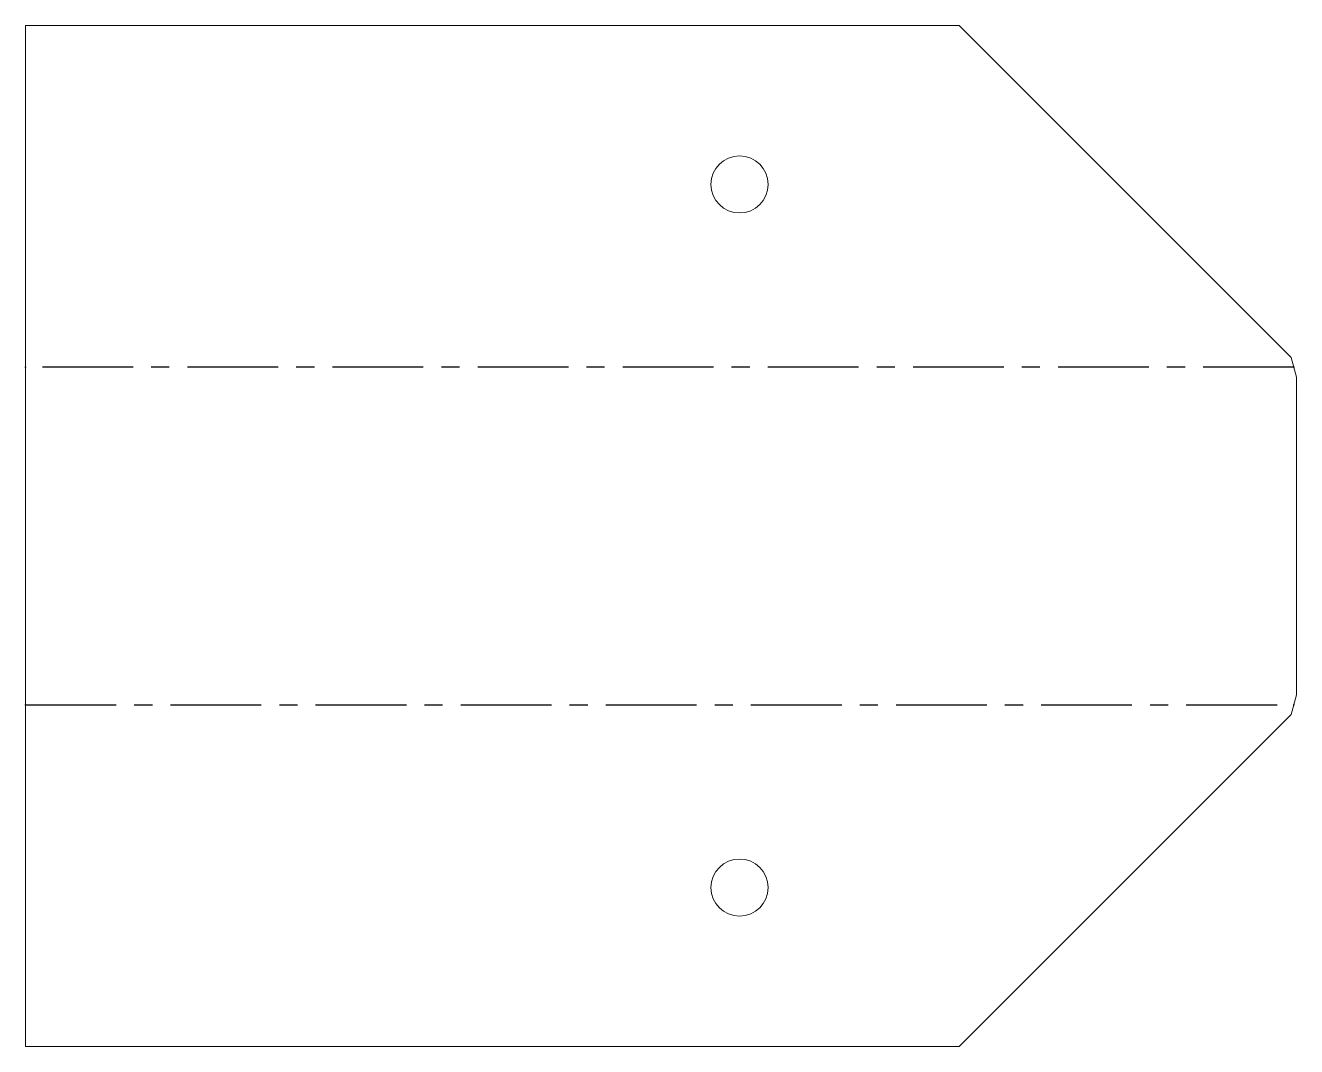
# Model space of a CAD drawing. Header units: millimetres. Extents: x -90 to 88, y -47 to 97.
import ezdxf

# ---------------------------------------------------------------- set-up
doc = ezdxf.new("R2010")
doc.units = ezdxf.units.MM
doc.header["$PDSIZE"] = -1
doc.linetypes.add('CENTERX2', pattern=[20.32, 12.7, -2.54, 2.54, -2.54])

msp = doc.modelspace()

# ---------------------------------------------------------------- linework, layer by layer
at = {"color": 7, "linetype": 'Continuous', "lineweight": 15}
for p, q in [((40.74, 96.52), (-90, 96.52)), ((-90, 96.52), (-90, -46.52)), ((40.74, 96.52), (87.26, 49.99)), ((87.26, 49.99), (88, 47.26)), ((88, 47.26), (88, 2.74)), ((88, 2.74), (87.26, 0.01)), ((40.74, -46.52), (87.26, 0.01)), ((-90, -46.52), (40.74, -46.52))]:
    msp.add_line(p, q, dxfattribs=at)
at = {"color": 7, "linetype": 'CENTERX2'}
for p, q in [((87.63, 48.63), (-90, 48.63)), ((-90, 1.37), (87.63, 1.37))]:
    msp.add_line(p, q, dxfattribs=at)
at = {"color": 7, "linetype": 'Continuous', "lineweight": 15}
for centre in [(10, 74.25), (10, -24.25)]:
    msp.add_circle(centre, 4, dxfattribs=at)
at = {"color": 7, "linetype": 'Continuous'}
for p in [(-90, 48.63), (87.63, 48.63), (-90, 1.37), (87.63, 1.37)]:
    msp.add_point(p, dxfattribs=at)

doc.saveas('drawing.dxf')
